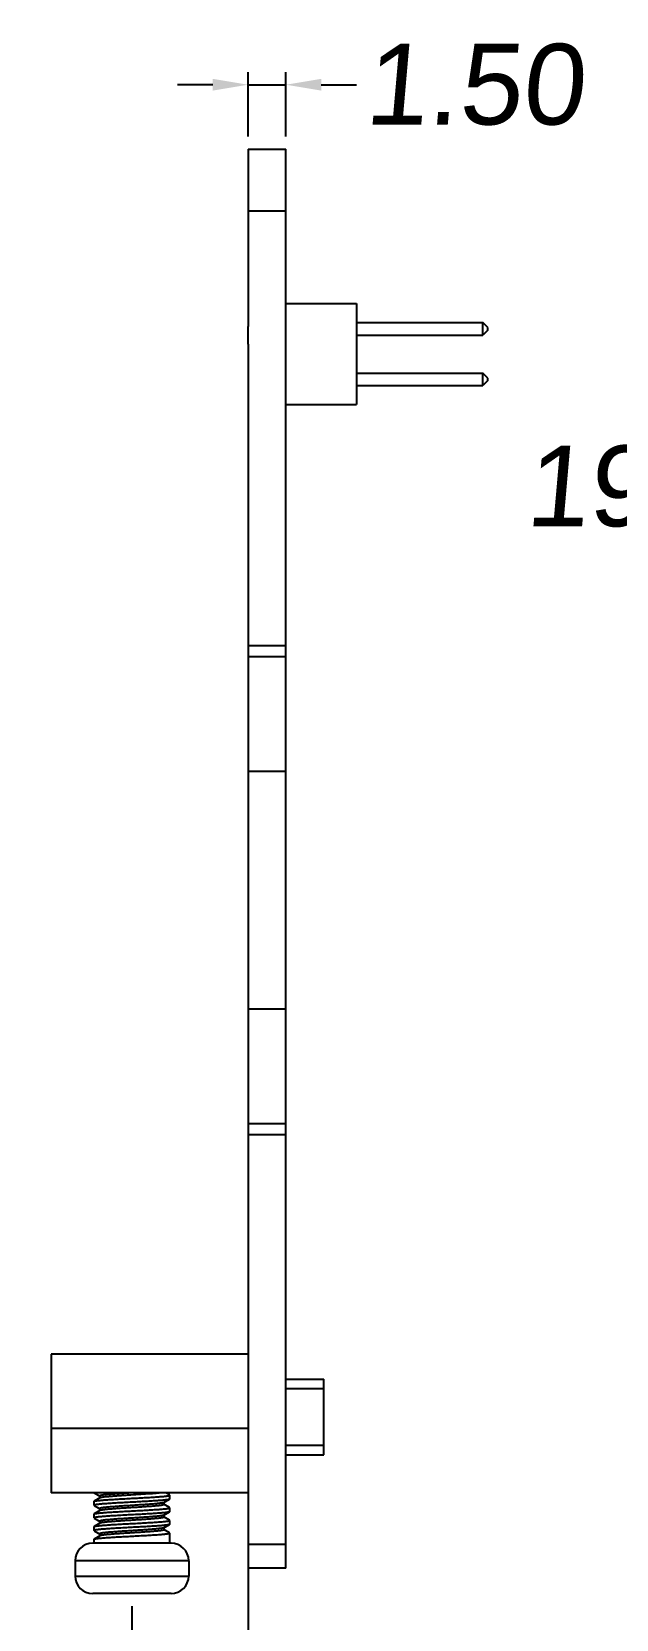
# Model space of a CAD drawing. Extents: x -144 to 4730, y -3845 to 502.
# Drawn here: x 1042.2 to 1065.3, y -3228.9 to -3165.9 of the extents above; entities that cross this region are included whole.
import ezdxf

# ---------------------------------------------------------------- set-up
doc = ezdxf.new("R2010")
doc.units = 0
doc.header["$LTSCALE"] = 15
doc.header["$MEASUREMENT"] = 0
doc.layers.get('0').update_dxf_attribs({"linetype": 'CONTINUOUS'})
doc.layers.get('Defpoints').update_dxf_attribs({"linetype": 'CONTINUOUS'})
doc.styles.add('标准', font='arial.ttf', dxfattribs={"oblique": 5})
doc.dimstyles.new('MSTD', dxfattribs={"dimtxt": 3.2, "dimasz": 1.4, "dimexe": 0.5, "dimexo": 0.5, "dimgap": 0.5, "dimtad": 0, "dimzin": 1, "dimdsep": 46, "dimtxsty": '标准', "dimcen": 0, "dimclrd": 5, "dimclre": 5, "dimclrt": 3, "dimadec": 1, "dimazin": 2, "dimtfac": 0.5, "dimtmove": 0, "dimatfit": 3, "dimfxl": 0, "dimlwd": -1, "dimarcsym": 0})

# ---------------------------------------------------------------- blocks, each defined once
blk = doc.blocks.new('*D31')
at = {"color": 5, "lineweight": -2}
for p, q in [((1050.726, -3225.87), (1050.726, -3233.697)), ((1046.126, -3228.349), (1046.126, -3233.697))]:
    blk.add_line(p, q, dxfattribs=at)
at = {"color": 5}
for p, q in [((1046.126, -3233.197), (1044.726, -3233.197)), ((1049.326, -3233.197), (1047.526, -3233.197))]:
    blk.add_line(p, q, dxfattribs=at)
for points in [[(1047.526, -3232.964), (1047.526, -3233.431), (1046.126, -3233.197)], [(1049.326, -3232.964), (1049.326, -3233.431), (1050.726, -3233.197)]]:
    blk.add_solid(points, dxfattribs=at)
at = {"layer": 'Defpoints', "color": 0}
for p in [(1050.726, -3225.37), (1046.126, -3227.849), (1046.126, -3233.197)]:
    blk.add_point(p, dxfattribs=at)
at = {"color": 3, "insert": (1039.868, -3233.197), "char_height": 3.2, "attachment_point": 5, "style": '标准'}
blk.add_mtext('4.60', dxfattribs=at)
blk = doc.blocks.new('*D32')
at = {"color": 5, "lineweight": -2}
for p, q in [((1050.726, -3170.093), (1050.726, -3167.536)), ((1052.226, -3170.093), (1052.226, -3167.536))]:
    blk.add_line(p, q, dxfattribs=at)
at = {"color": 5}
for p, q in [((1049.326, -3168.036), (1047.926, -3168.036)), ((1050.726, -3168.036), (1052.226, -3168.036)), ((1053.626, -3168.036), (1055.026, -3168.036))]:
    blk.add_line(p, q, dxfattribs=at)
for points in [[(1049.326, -3167.802), (1049.326, -3168.269), (1050.726, -3168.036)], [(1053.626, -3167.802), (1053.626, -3168.269), (1052.226, -3168.036)]]:
    blk.add_solid(points, dxfattribs=at)
at = {"layer": 'Defpoints', "color": 0}
for p in [(1052.226, -3168.036), (1050.726, -3170.593), (1052.226, -3170.593)]:
    blk.add_point(p, dxfattribs=at)
at = {"color": 3, "insert": (1059.669, -3168.036), "char_height": 3.2, "attachment_point": 5, "style": '标准'}
blk.add_mtext('1.50', dxfattribs=at)
blk = doc.blocks.new('*D395')
at = {"color": 5, "lineweight": -2}
for p, q in [((1077.456, -3180.478), (1075.156, -3180.478)), ((1075.156, -3180.478), (1075.843, -3183.962)), ((1075.843, -3183.962), (1073.043, -3183.962))]:
    blk.add_line(p, q, dxfattribs=at)
at = {"layer": 'Defpoints', "color": 0, "lineweight": -3}
for p in [(1077.956, -3180.478), (1073.043, -3183.962), (1101.506, -3199.728)]:
    blk.add_point(p, dxfattribs=at)
at = {"color": 3, "lineweight": -2, "insert": (1067.283, -3183.962), "char_height": 3.2, "attachment_point": 5, "style": '标准'}
blk.add_mtext('19.25', dxfattribs=at)

msp = doc.modelspace()

# ---------------------------------------------------------------- linework, layer by layer
at = {"color": 7, "linetype": 'Continuous'}
for p, q in [((1050.726, -3170.593), (1050.726, -3177.622)), ((1050.726, -3170.593), (1052.226, -3170.593)), ((1052.226, -3226.833), (1052.226, -3170.593)), ((1052.226, -3173.042), (1050.726, -3173.042)), ((1052.226, -3176.713), (1055.026, -3176.713)), ((1055.026, -3176.713), (1055.026, -3180.713)), ((1055.026, -3177.463), (1060.026, -3177.463)), ((1060.026, -3177.963), (1060.026, -3177.463)), ((1060.226, -3177.663), (1060.026, -3177.463)), ((1060.226, -3177.763), (1060.026, -3177.963)), ((1060.226, -3177.763), (1060.226, -3177.663)), ((1050.726, -3178.322), (1050.726, -3190.716)), ((1055.026, -3177.963), (1060.026, -3177.963)), ((1055.026, -3179.463), (1060.026, -3179.463)), ((1060.026, -3179.963), (1060.026, -3179.463)), ((1060.226, -3179.663), (1060.026, -3179.463)), ((1060.226, -3179.763), (1060.226, -3179.663)), ((1055.026, -3179.963), (1060.026, -3179.963)), ((1060.226, -3179.763), (1060.026, -3179.963)), ((1052.226, -3180.713), (1055.026, -3180.713)), ((1050.726, -3190.26), (1052.226, -3190.26)), ((1052.226, -3190.71), (1050.726, -3190.71)), ((1050.726, -3190.809), (1050.726, -3209.117)), ((1052.226, -3195.259), (1050.726, -3195.259)), ((1050.726, -3204.667), (1052.226, -3204.667)), ((1050.726, -3209.21), (1050.726, -3226.833)), ((1050.726, -3209.216), (1052.226, -3209.216)), ((1052.226, -3209.666), (1050.726, -3209.666)), ((1050.726, -3218.349), (1042.926, -3218.349)), ((1042.926, -3218.349), (1042.926, -3223.849)), ((1052.226, -3219.348), (1053.726, -3219.348)), ((1053.726, -3222.349), (1053.726, -3219.348)), ((1053.726, -3219.729), (1052.226, -3219.729)), ((1050.726, -3221.299), (1042.926, -3221.299)), ((1052.226, -3221.969), (1053.726, -3221.969)), ((1052.226, -3222.349), (1053.726, -3222.349)), ((1050.726, -3223.849), (1042.926, -3223.849)), ((1044.626, -3224.195), (1044.632, -3224.187)), ((1044.626, -3224.348), (1044.626, -3224.195)), ((1044.626, -3224.348), (1044.632, -3224.356)), ((1044.632, -3223.856), (1044.858, -3223.987)), ((1044.858, -3224.056), (1044.632, -3224.187)), ((1044.632, -3224.356), (1044.858, -3224.487)), ((1044.859, -3224.056), (1044.858, -3224.056)), ((1046.199, -3223.849), (1046.126, -3223.853)), ((1047.394, -3224.237), (1047.62, -3224.106)), ((1047.394, -3224.237), (1047.394, -3224.237)), ((1047.62, -3224.437), (1047.394, -3224.306)), ((1047.394, -3224.306), (1047.394, -3224.306)), ((1047.62, -3223.937), (1047.467, -3223.849)), ((1047.626, -3223.945), (1047.62, -3223.937)), ((1047.626, -3224.098), (1047.62, -3224.106)), ((1047.626, -3224.098), (1047.626, -3223.945)), ((1044.626, -3224.695), (1044.632, -3224.687)), ((1044.626, -3224.848), (1044.626, -3224.695)), ((1044.626, -3224.848), (1044.632, -3224.856)), ((1044.859, -3224.556), (1044.632, -3224.687)), ((1044.632, -3224.856), (1044.858, -3224.987)), ((1044.859, -3224.556), (1044.858, -3224.556)), ((1044.859, -3224.556), (1044.858, -3224.556)), ((1047.394, -3224.737), (1047.62, -3224.606)), ((1047.394, -3224.737), (1047.394, -3224.737)), ((1047.62, -3224.938), (1047.394, -3224.806)), ((1047.626, -3224.445), (1047.62, -3224.437)), ((1047.626, -3224.598), (1047.62, -3224.606)), ((1047.626, -3224.945), (1047.62, -3224.937)), ((1047.626, -3224.598), (1047.626, -3224.445)), ((1047.626, -3225.098), (1047.626, -3224.945)), ((1044.626, -3225.195), (1044.632, -3225.187)), ((1044.626, -3225.348), (1044.626, -3225.195)), ((1044.626, -3225.348), (1044.632, -3225.356)), ((1044.858, -3225.056), (1044.632, -3225.187)), ((1044.632, -3225.356), (1044.858, -3225.487)), ((1044.858, -3225.556), (1044.632, -3225.688)), ((1044.859, -3225.056), (1044.858, -3225.056)), ((1044.859, -3225.556), (1044.858, -3225.556)), ((1047.394, -3225.237), (1047.62, -3225.106)), ((1047.394, -3225.237), (1047.394, -3225.237)), ((1047.62, -3225.437), (1047.394, -3225.306)), ((1047.626, -3225.098), (1047.62, -3225.106)), ((1047.626, -3225.445), (1047.62, -3225.437)), ((1047.626, -3225.849), (1047.626, -3225.445)), ((1047.676, -3225.849), (1044.576, -3225.849)), ((1044.626, -3225.695), (1044.632, -3225.687)), ((1044.626, -3225.849), (1044.626, -3225.695)), ((1050.726, -3225.884), (1052.226, -3225.884)), ((1048.376, -3226.549), (1043.876, -3226.549)), ((1043.876, -3226.549), (1043.876, -3227.149)), ((1048.376, -3226.549), (1048.376, -3227.149)), ((1052.226, -3226.833), (1050.726, -3226.833)), ((1043.876, -3227.149), (1048.376, -3227.149)), ((1047.676, -3227.849), (1044.576, -3227.849))]:
    msp.add_line(p, q, dxfattribs=at)
at = {"color": 4, "linetype": 'Continuous'}
for p, q in [((1050.726, -3178.322), (1050.726, -3177.622)), ((1050.726, -3190.716), (1050.726, -3190.809)), ((1050.726, -3209.117), (1050.726, -3209.21))]:
    msp.add_line(p, q, dxfattribs=at)
at = {"color": 7, "linetype": 'Continuous'}
for points in [[(1044.858, -3223.987), (1044.859, -3223.987), (1044.865, -3223.992), (1044.873, -3224.005), (1044.876, -3224.027), (1044.868, -3224.046)], [(1044.868, -3224.046), (1044.86, -3224.055), (1044.859, -3224.056)], [(1047.394, -3224.306), (1047.392, -3224.305), (1047.386, -3224.299), (1047.378, -3224.284), (1047.377, -3224.262), (1047.385, -3224.244), (1047.393, -3224.237), (1047.394, -3224.237)], [(1044.858, -3224.487), (1044.859, -3224.487), (1044.865, -3224.492), (1044.873, -3224.505), (1044.876, -3224.527), (1044.868, -3224.546), (1044.86, -3224.555), (1044.859, -3224.556)], [(1044.858, -3224.987), (1044.859, -3224.987), (1044.865, -3224.992), (1044.873, -3225.005), (1044.876, -3225.027), (1044.868, -3225.046)], [(1047.394, -3224.806), (1047.392, -3224.805), (1047.386, -3224.799), (1047.378, -3224.784), (1047.377, -3224.762), (1047.386, -3224.744), (1047.393, -3224.737), (1047.394, -3224.737)], [(1044.858, -3225.487), (1044.859, -3225.487), (1044.865, -3225.492), (1044.873, -3225.505), (1044.876, -3225.527), (1044.868, -3225.547)], [(1044.868, -3225.046), (1044.86, -3225.055), (1044.859, -3225.056)], [(1044.868, -3225.547), (1044.86, -3225.555), (1044.859, -3225.556)], [(1047.394, -3225.306), (1047.392, -3225.305), (1047.386, -3225.299), (1047.378, -3225.284), (1047.377, -3225.262), (1047.386, -3225.244), (1047.393, -3225.237), (1047.394, -3225.237)]]:
    msp.add_lwpolyline(points, dxfattribs=at)
for centre, radius, start, end in [((1044.88, -3224.093), 0.0425, 119.05679, 120.13735), ((1047.376, -3224.837), 0.0361, 57.37878, 59.73476), ((1044.879, -3225.092), 0.0412, 118.84889, 120.01934), ((1044.576, -3226.549), 0.7, 90, 180), ((1047.676, -3226.549), 0.7, 0, 90), ((1044.576, -3227.149), 0.7, 180, 270), ((1047.676, -3227.149), 0.7, 270, 0)]:
    msp.add_arc(centre, radius, start, end, dxfattribs=at)
for points, start_tangent, end_tangent in [([(1044.626, -3223.849), (1044.627, -3223.85), (1044.629, -3223.853), (1044.632, -3223.856)], (0.054889, -0.998492), (0.86512, -0.501566)), ([(1046.126, -3224.223), (1045.833, -3224.239), (1045.552, -3224.255), (1045.293, -3224.27), (1045.174, -3224.278), (1045.065, -3224.286), (1044.967, -3224.294), (1044.879, -3224.301), (1044.803, -3224.309), (1044.74, -3224.317), (1044.714, -3224.321), (1044.691, -3224.325), (1044.671, -3224.329), (1044.655, -3224.333), (1044.642, -3224.337), (1044.633, -3224.34), (1044.63, -3224.342), (1044.628, -3224.344), (1044.626, -3224.348)], (-0.998596, -0.052975), (0.009434, -0.999955)), ([(1044.632, -3224.187), (1044.64, -3224.184), (1044.651, -3224.18), (1044.683, -3224.173), (1044.727, -3224.165), (1044.783, -3224.158), (1044.85, -3224.151), (1044.929, -3224.143), (1045.017, -3224.136), (1045.115, -3224.129), (1045.336, -3224.114), (1045.584, -3224.099), (1045.85, -3224.084), (1046.126, -3224.07)], (0.864772, 0.502165), (0.998606, 0.05278)), ([(1046.126, -3223.853), (1045.861, -3223.87), (1045.732, -3223.878), (1045.607, -3223.886), (1045.488, -3223.895), (1045.376, -3223.903), (1045.272, -3223.912), (1045.178, -3223.92), (1045.094, -3223.928), (1045.021, -3223.937), (1044.96, -3223.945), (1044.935, -3223.949), (1044.913, -3223.953), (1044.894, -3223.957), (1044.878, -3223.962), (1044.866, -3223.966), (1044.858, -3223.97), (1044.855, -3223.972), (1044.853, -3223.974), (1044.851, -3223.978), (1044.853, -3223.982), (1044.858, -3223.987)], (-0.998058, -0.062294), (0.863834, -0.503776)), ([(1047.394, -3224.237), (1047.385, -3224.241), (1047.374, -3224.245), (1047.343, -3224.252), (1047.299, -3224.26), (1047.245, -3224.268), (1047.179, -3224.276), (1047.104, -3224.284), (1047.019, -3224.291), (1046.925, -3224.299), (1046.716, -3224.315), (1046.484, -3224.33), (1046.239, -3224.346), (1045.989, -3224.362), (1045.744, -3224.377), (1045.627, -3224.385), (1045.515, -3224.393), (1045.408, -3224.401), (1045.308, -3224.409), (1045.216, -3224.416), (1045.133, -3224.424), (1045.059, -3224.432), (1044.996, -3224.44), (1044.944, -3224.448), (1044.922, -3224.451), (1044.903, -3224.455), (1044.886, -3224.459), (1044.873, -3224.463), (1044.863, -3224.467), (1044.856, -3224.471), (1044.854, -3224.473), (1044.852, -3224.475), (1044.851, -3224.477), (1044.851, -3224.479), (1044.853, -3224.483), (1044.858, -3224.487)], (-0.864748, -0.502207), (0.864066, -0.503379)), ([(1044.879, -3224.048), (1044.868, -3224.052), (1044.859, -3224.056)], (-0.957262, -0.289222), (-0.874062, -0.485814)), ([(1047.394, -3224.306), (1047.399, -3224.31), (1047.401, -3224.314), (1047.401, -3224.316), (1047.4, -3224.318), (1047.398, -3224.32), (1047.396, -3224.322), (1047.388, -3224.326), (1047.378, -3224.33), (1047.365, -3224.334), (1047.349, -3224.338), (1047.33, -3224.342), (1047.308, -3224.346), (1047.255, -3224.353), (1047.191, -3224.361), (1047.118, -3224.369), (1047.034, -3224.377), (1046.942, -3224.385), (1046.843, -3224.392), (1046.736, -3224.4), (1046.623, -3224.408), (1046.506, -3224.416), (1046.261, -3224.431), (1046.011, -3224.447), (1045.766, -3224.462), (1045.534, -3224.478), (1045.326, -3224.494), (1045.232, -3224.502), (1045.148, -3224.509), (1045.072, -3224.517), (1045.007, -3224.525), (1044.952, -3224.533), (1044.909, -3224.541), (1044.878, -3224.548), (1044.867, -3224.552), (1044.859, -3224.556)], (0.859396, -0.511311), (-0.863905, -0.503654)), ([(1047.287, -3223.849), (1047.191, -3223.861), (1047.069, -3223.874), (1046.923, -3223.886), (1046.758, -3223.898), (1046.386, -3223.924), (1045.989, -3223.948), (1045.792, -3223.961), (1045.604, -3223.973), (1045.429, -3223.986), (1045.271, -3223.998), (1045.134, -3224.011), (1045.021, -3224.023), (1044.936, -3224.036), (1044.903, -3224.042), (1044.879, -3224.048)], (-0.988943, -0.148298), (-0.957262, -0.289222)), ([(1046.126, -3224.07), (1046.419, -3224.054), (1046.7, -3224.038), (1046.959, -3224.023), (1047.078, -3224.015), (1047.187, -3224.007), (1047.286, -3223.999), (1047.373, -3223.992), (1047.449, -3223.984), (1047.512, -3223.976), (1047.538, -3223.972), (1047.561, -3223.968), (1047.581, -3223.964), (1047.597, -3223.96), (1047.61, -3223.956), (1047.619, -3223.953), (1047.622, -3223.951), (1047.624, -3223.949), (1047.626, -3223.945)], (0.998606, 0.05278), (-0.000952, 1)), ([(1047.62, -3224.106), (1047.612, -3224.109), (1047.601, -3224.113), (1047.569, -3224.12), (1047.525, -3224.128), (1047.469, -3224.135), (1047.402, -3224.142), (1047.323, -3224.15), (1047.235, -3224.157), (1047.137, -3224.164), (1046.916, -3224.179), (1046.668, -3224.194), (1046.402, -3224.209), (1046.126, -3224.223)], (-0.865084, -0.501628), (-0.998596, -0.052975)), ([(1046.126, -3224.723), (1045.833, -3224.739), (1045.552, -3224.755), (1045.293, -3224.77), (1045.175, -3224.778), (1045.065, -3224.786), (1044.967, -3224.794), (1044.879, -3224.801), (1044.803, -3224.809), (1044.74, -3224.817), (1044.714, -3224.821), (1044.691, -3224.825), (1044.671, -3224.829), (1044.655, -3224.833), (1044.642, -3224.837), (1044.633, -3224.84), (1044.63, -3224.842), (1044.628, -3224.844), (1044.626, -3224.848)], (-0.998596, -0.052975), (-0.00196, -0.999998)), ([(1044.632, -3224.687), (1044.64, -3224.684), (1044.651, -3224.68), (1044.683, -3224.673), (1044.727, -3224.665), (1044.783, -3224.658), (1044.85, -3224.651), (1044.928, -3224.643), (1045.017, -3224.636), (1045.115, -3224.629), (1045.336, -3224.614), (1045.584, -3224.599), (1045.85, -3224.584), (1046.126, -3224.57)], (0.864388, 0.502825), (0.998581, 0.053255)), ([(1047.394, -3224.737), (1047.386, -3224.741), (1047.374, -3224.744), (1047.343, -3224.752), (1047.3, -3224.76), (1047.245, -3224.768), (1047.18, -3224.776), (1047.104, -3224.784), (1047.02, -3224.791), (1046.926, -3224.799), (1046.717, -3224.815), (1046.485, -3224.83), (1046.24, -3224.846), (1045.99, -3224.862), (1045.745, -3224.877), (1045.628, -3224.885), (1045.515, -3224.893), (1045.408, -3224.901), (1045.308, -3224.909), (1045.216, -3224.916), (1045.133, -3224.924), (1045.06, -3224.932), (1044.996, -3224.94), (1044.944, -3224.948), (1044.922, -3224.951), (1044.903, -3224.955), (1044.886, -3224.959), (1044.873, -3224.963), (1044.863, -3224.967), (1044.856, -3224.971), (1044.854, -3224.973), (1044.852, -3224.975), (1044.851, -3224.977), (1044.851, -3224.979), (1044.853, -3224.983), (1044.858, -3224.987)], (-0.864778, -0.502154), (0.862317, -0.506368)), ([(1047.395, -3224.807), (1047.4, -3224.811), (1047.401, -3224.815), (1047.4, -3224.818), (1047.398, -3224.82), (1047.396, -3224.822), (1047.389, -3224.826), (1047.379, -3224.83), (1047.366, -3224.833), (1047.35, -3224.837), (1047.332, -3224.841), (1047.311, -3224.845), (1047.261, -3224.852), (1047.201, -3224.86), (1047.131, -3224.868), (1047.052, -3224.875), (1046.964, -3224.883), (1046.869, -3224.89), (1046.767, -3224.898), (1046.66, -3224.906), (1046.548, -3224.913), (1046.313, -3224.928), (1046.071, -3224.943), (1045.831, -3224.958), (1045.602, -3224.973), (1045.392, -3224.989), (1045.208, -3225.004), (1045.128, -3225.011), (1045.057, -3225.019), (1044.996, -3225.026), (1044.945, -3225.034), (1044.905, -3225.042), (1044.875, -3225.049)], (0.841875, -0.539673), (-0.95239, -0.304882)), ([(1046.126, -3224.57), (1046.419, -3224.554), (1046.7, -3224.538), (1046.959, -3224.523), (1047.078, -3224.515), (1047.187, -3224.507), (1047.286, -3224.499), (1047.373, -3224.492), (1047.449, -3224.484), (1047.512, -3224.476), (1047.538, -3224.472), (1047.561, -3224.468), (1047.581, -3224.464), (1047.597, -3224.46), (1047.61, -3224.456), (1047.619, -3224.453), (1047.622, -3224.451), (1047.624, -3224.449), (1047.626, -3224.445)], (0.998581, 0.053255), (-0.000204, 1)), ([(1047.62, -3224.606), (1047.612, -3224.609), (1047.601, -3224.613), (1047.569, -3224.62), (1047.525, -3224.628), (1047.469, -3224.635), (1047.402, -3224.642), (1047.324, -3224.65), (1047.235, -3224.657), (1047.137, -3224.664), (1046.916, -3224.679), (1046.668, -3224.694), (1046.402, -3224.709), (1046.126, -3224.723)], (-0.865125, -0.501556), (-0.998596, -0.052975)), ([(1046.126, -3225.07), (1046.419, -3225.054), (1046.7, -3225.038), (1046.959, -3225.023), (1047.078, -3225.015), (1047.187, -3225.007), (1047.286, -3224.999), (1047.373, -3224.992), (1047.449, -3224.984), (1047.512, -3224.976), (1047.538, -3224.972), (1047.561, -3224.968), (1047.581, -3224.964), (1047.597, -3224.96), (1047.61, -3224.956), (1047.619, -3224.953), (1047.622, -3224.951), (1047.624, -3224.949), (1047.626, -3224.945)], (0.998611, 0.052695), (0.000615, 1)), ([(1046.126, -3225.223), (1045.833, -3225.239), (1045.552, -3225.255), (1045.293, -3225.27), (1045.174, -3225.278), (1045.065, -3225.286), (1044.967, -3225.294), (1044.879, -3225.301), (1044.803, -3225.309), (1044.74, -3225.317), (1044.714, -3225.321), (1044.691, -3225.325), (1044.671, -3225.329), (1044.655, -3225.333), (1044.642, -3225.337), (1044.633, -3225.34), (1044.63, -3225.342), (1044.628, -3225.344), (1044.626, -3225.348)], (-0.998595, -0.052983), (-0.005737, -0.999984)), ([(1044.632, -3225.187), (1044.64, -3225.184), (1044.652, -3225.18), (1044.683, -3225.173), (1044.727, -3225.165), (1044.783, -3225.158), (1044.851, -3225.151), (1044.929, -3225.143), (1045.017, -3225.136), (1045.115, -3225.129), (1045.336, -3225.114), (1045.584, -3225.099), (1045.85, -3225.084), (1046.126, -3225.07)], (0.866245, 0.499619), (0.998611, 0.052695)), ([(1044.632, -3225.687), (1044.64, -3225.684), (1044.651, -3225.68), (1044.683, -3225.673), (1044.727, -3225.665), (1044.783, -3225.658), (1044.85, -3225.651), (1044.928, -3225.643), (1045.017, -3225.636), (1045.115, -3225.629), (1045.336, -3225.614), (1045.584, -3225.599), (1045.85, -3225.584), (1046.126, -3225.57)], (0.863948, 0.50358), (0.998585, 0.053186)), ([(1047.394, -3225.237), (1047.385, -3225.241), (1047.374, -3225.244), (1047.343, -3225.252), (1047.299, -3225.26), (1047.245, -3225.268), (1047.18, -3225.276), (1047.104, -3225.284), (1047.019, -3225.291), (1046.926, -3225.299), (1046.717, -3225.315), (1046.485, -3225.33), (1046.239, -3225.346), (1045.989, -3225.362), (1045.745, -3225.377), (1045.627, -3225.385), (1045.515, -3225.393), (1045.408, -3225.401), (1045.308, -3225.409), (1045.216, -3225.416), (1045.133, -3225.424), (1045.06, -3225.432), (1044.996, -3225.44), (1044.944, -3225.448), (1044.922, -3225.451), (1044.903, -3225.455), (1044.886, -3225.459), (1044.873, -3225.463), (1044.863, -3225.467), (1044.856, -3225.471), (1044.854, -3225.473), (1044.852, -3225.475), (1044.851, -3225.477), (1044.851, -3225.479), (1044.853, -3225.483), (1044.858, -3225.487)], (-0.864755, -0.502195), (0.864512, -0.502612)), ([(1044.88, -3225.548), (1044.867, -3225.552), (1044.858, -3225.556)], (-0.959764, -0.280807), (-0.864254, -0.503055)), ([(1044.875, -3225.049), (1044.87, -3225.051), (1044.859, -3225.056)], (-0.95239, -0.304882), (-0.875805, -0.482665)), ([(1047.394, -3225.306), (1047.399, -3225.31), (1047.401, -3225.314), (1047.401, -3225.316), (1047.4, -3225.318), (1047.399, -3225.32), (1047.397, -3225.321), (1047.39, -3225.325), (1047.381, -3225.329), (1047.369, -3225.333), (1047.354, -3225.337), (1047.337, -3225.34), (1047.316, -3225.344), (1047.268, -3225.352), (1047.209, -3225.359), (1047.14, -3225.367), (1047.063, -3225.374), (1046.976, -3225.382), (1046.883, -3225.389), (1046.782, -3225.397), (1046.676, -3225.404), (1046.564, -3225.412), (1046.331, -3225.427), (1046.09, -3225.442), (1045.85, -3225.457), (1045.62, -3225.472), (1045.409, -3225.487), (1045.223, -3225.503), (1045.069, -3225.518), (1045.007, -3225.525), (1044.954, -3225.533), (1044.912, -3225.54), (1044.88, -3225.548)], (0.864226, -0.503104), (-0.959764, -0.280807)), ([(1047.62, -3225.106), (1047.612, -3225.109), (1047.601, -3225.113), (1047.569, -3225.12), (1047.525, -3225.128), (1047.469, -3225.135), (1047.402, -3225.142), (1047.324, -3225.15), (1047.235, -3225.157), (1047.137, -3225.164), (1046.916, -3225.179), (1046.668, -3225.194), (1046.402, -3225.209), (1046.126, -3225.223)], (-0.865087, -0.501623), (-0.998595, -0.052983)), ([(1046.126, -3225.57), (1046.419, -3225.554), (1046.7, -3225.538), (1046.959, -3225.523), (1047.078, -3225.515), (1047.187, -3225.507), (1047.286, -3225.499), (1047.373, -3225.492), (1047.449, -3225.484), (1047.512, -3225.476), (1047.538, -3225.472), (1047.561, -3225.468), (1047.581, -3225.464), (1047.597, -3225.46), (1047.61, -3225.456), (1047.619, -3225.453), (1047.622, -3225.451), (1047.624, -3225.449), (1047.626, -3225.445)], (0.998585, 0.053186), (-0.000608, 1))]:
    msp.add_spline(points, degree=3, dxfattribs=dict(at, start_tangent=start_tangent, end_tangent=end_tangent))

# ---------------------------------------------------------------- dimensions: what is measured, and where the dimension line sits
for base, p1, p2, picture, middle in [((1052.226, -3168.036), (1050.726, -3170.593), (1052.226, -3170.593), '*D32', (1059.669, -3168.036)), ((1046.126, -3233.197), (1050.726, -3225.37), (1046.126, -3227.849), '*D31', (1039.868, -3233.197))]:
    dim = msp.add_linear_dim(base=base, p1=p1, p2=p2, dimstyle='MSTD')
    dim.commit()
    dim.dimension.update_dxf_attribs({"geometry": picture, "text_midpoint": middle})
dim = msp.add_ordinate_dim(feature_location=(1077.956, -3180.478), offset=(-4.913, -3.484), dtype=0, origin=(1101.506, -3199.728), dimstyle='MSTD')
dim.commit()
dim.dimension.update_dxf_attribs({"geometry": '*D395', "text_midpoint": (1067.283, -3183.962)})

doc.saveas('drawing.dxf')
